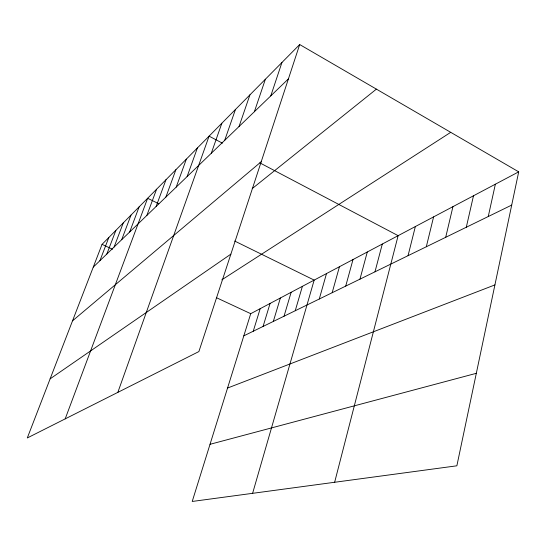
<?xml version="1.0" encoding="UTF-8"?>
<svg xmlns="http://www.w3.org/2000/svg" width="546" height="546" viewBox="0 0 546 546"><rect width="100%" height="100%" fill="white"/><g stroke="black" fill="none" stroke-linecap="round" stroke-linejoin="round"><path stroke-width="0.82" d="M518.7 171.847L456.865 465.806L192.219 501.46L250.723 313.684L518.7 171.847L299.693 44.54L102.054 244.355L27.3 437.953L198.887 351.569L299.693 44.54M488.26 216.53L495.365 184.193M466.304 227.245L473.491 195.775M445.693 237.305L452.941 206.654M426.31 246.765L433.592 216.892M408.046 255.678L415.356 226.542M334.643 482.268L398.13 235.66L259.814 162.851M374.979 271.819L382.302 244.042M359.971 279.142L367.281 251.986M345.72 286.097L353.009 259.541M332.173 292.717L339.435 266.728M319.274 299.01L326.501 273.573M252.607 493.325L314.168 280.098L234.657 241.032M295.243 310.735L302.395 286.329M284.036 316.209L291.148 292.287M273.321 321.437L280.385 297.986M263.07 326.447L270.079 303.44M253.242 331.238L260.196 308.667M270.782 95.884L281.934 62.497M254.368 111.725L265.383 79.225M239.039 126.501L249.925 94.861M224.706 140.329L235.442 109.5M211.268 153.29L221.86 123.232M117.834 392.376L209.084 136.145L222.413 143.161M187.101 176.604L197.399 147.959M176.201 187.114L186.357 159.132M165.888 197.058L175.901 169.704M156.122 206.484L165.984 179.723M146.854 215.424L156.579 189.237M65.192 418.878L147.632 198.28L158.818 203.774M129.675 231.989L139.121 206.886M121.703 239.68L131.006 215.083M114.1 247.017L123.266 222.911M106.839 254.02L115.882 230.378M99.904 260.708L108.818 237.524M93.27 267.11L288.418 78.877M72.529 320.823L261.22 161.718M252.211 188.602L376.399 89.128M50.123 378.842L230.883 254.136M221.833 279.825L450.723 132.33M243.816 335.838L511.711 205.084M227.552 388.049L494.915 284.91M210.026 444.308L476.324 373.314M102.054 244.355L112.517 249.235M216.38 297.672L250.723 313.684"/></g></svg>
